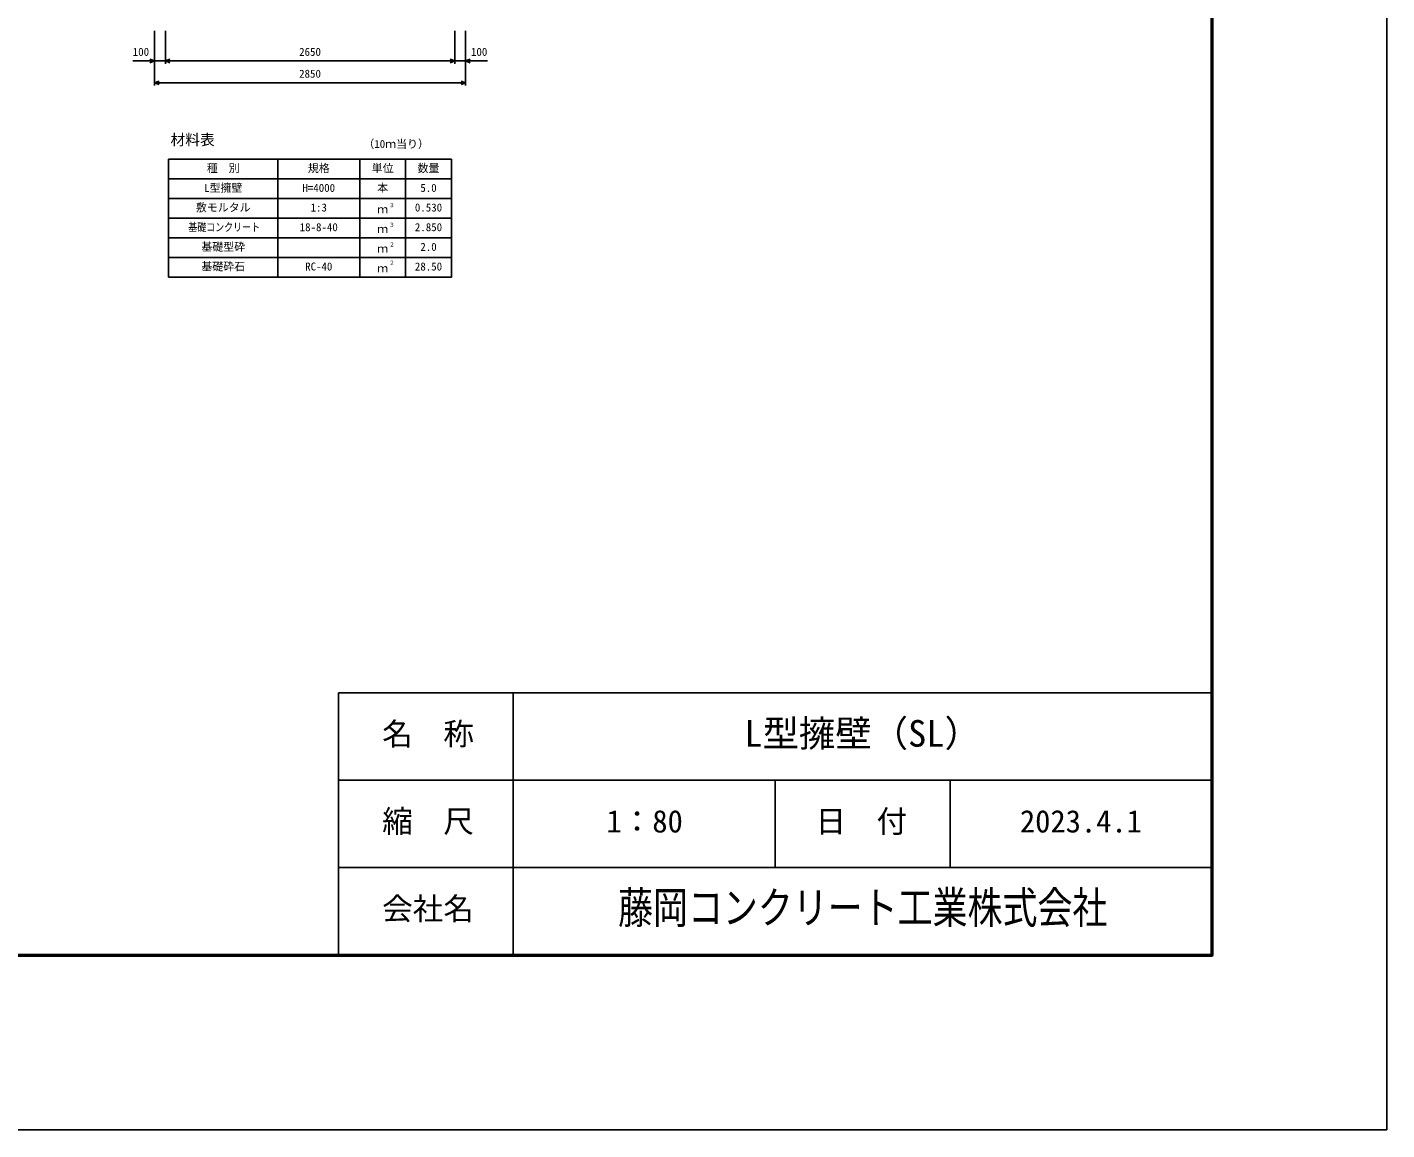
# Model space of a CAD drawing. Units: millimetres, scale not verified. Extents: x -67200 to 67200, y -23760 to 23760.
# Drawn here: x 54749 to 67200, y -23760 to -13666 of the extents above; entities that cross this region are included whole.
import ezdxf
from ezdxf.enums import TextEntityAlignment as Align

# ---------------------------------------------------------------- set-up
doc = ezdxf.new("R2010")
doc.units = ezdxf.units.MM
doc.header["$LTSCALE"] = 80
for name, color, linetype, lineweight in [('0-1_DIM', 7, 'Continuous', 25), ('0-2_Defpoints', 5, 'Continuous', 25), ('0-4_HYO', 3, 'Continuous', 25), ('0-5_HYO2', 4, 'Continuous', 25), ('0-8_TXT', 7, 'Continuous', 25), ('0-9_WAKU', 3, 'Continuous', 25), ('0-A_WAKU-LINE', 7, 'Continuous', 25)]:
    doc.layers.add(name, color=color, linetype=linetype, lineweight=lineweight)
doc.layers.add('0-B_WAKU-TXT', color=7, linetype='Continuous')
doc.styles.add('ＭＳ ゴシック', font='')
doc.styles.get('ＭＳ ゴシック').set_extended_font_data('MS Gothic')

msp = doc.modelspace()

# ---------------------------------------------------------------- linework, layer by layer
at = {"layer": '0-1_DIM'}
for p, q in [((55914.11, -14200.79), (55914.11, -13700.79)), ((56014.11, -14000.79), (56014.11, -13700.79)), ((58664.11, -14000.79), (58664.11, -13700.79)), ((58664.11, -14000.79), (58664.11, -13700.79)), ((58764.11, -14200.79), (58764.11, -13700.79)), ((55714.56, -13975.79), (55914.11, -13975.79)), ((56014.11, -13975.79), (55914.11, -13975.79)), ((58664.11, -13975.79), (56014.11, -13975.79)), ((58764.11, -13975.79), (58664.11, -13975.79)), ((58963.65, -13975.79), (58764.11, -13975.79)), ((58764.11, -14175.79), (55914.11, -14175.79))]:
    msp.add_line(p, q, dxfattribs=at)
for points in [[(55871.82, -13960.4), (55914.11, -13975.79), (55871.82, -13991.18)], [(56056.39, -13960.4), (56014.11, -13975.79), (56056.39, -13991.18)], [(58621.82, -13960.4), (58664.11, -13975.79), (58621.82, -13991.18)], [(58806.39, -13960.4), (58764.11, -13975.79), (58806.39, -13991.18)], [(55956.39, -14160.4), (55914.11, -14175.79), (55956.39, -14191.18)], [(58721.82, -14160.4), (58764.11, -14175.79), (58721.82, -14191.18)]]:
    msp.add_lwpolyline(points, dxfattribs=at)
at = {"layer": '0-2_Defpoints'}
msp.add_lwpolyline([(0, -23760), (67200, -23760), (67200, 23760), (0, 23760)], close=True, dxfattribs=at)
at = {"layer": '0-4_HYO'}
for p, q in [((57044.11, -14875.79), (57044.11, -15955.79)), ((57794.11, -14875.79), (57794.11, -15955.79)), ((58214.11, -14875.79), (58214.11, -15955.79)), ((56044.11, -15055.79), (58634.11, -15055.79))]:
    msp.add_line(p, q, dxfattribs=at)
msp.add_lwpolyline([(56044.11, -15955.79), (58634.11, -15955.79), (58634.11, -14875.79), (56044.11, -14875.79)], close=True, dxfattribs=at)
at = {"layer": '0-5_HYO2'}
for p, q in [((56044.11, -15235.79), (58634.11, -15235.79)), ((56044.11, -15415.79), (58634.11, -15415.79)), ((56044.11, -15595.79), (58634.11, -15595.79)), ((56044.11, -15775.79), (58634.11, -15775.79))]:
    msp.add_line(p, q, dxfattribs=at)
at = {"layer": '0-9_WAKU'}
for p, q in [((57600, -19760), (65600, -19760)), ((57600, -22160), (57600, -19760))]:
    msp.add_line(p, q, dxfattribs=at)
at = {"layer": '0-9_WAKU', "lineweight": 50}
msp.add_lwpolyline([(1600, -22160), (65600, -22160), (65600, 22160), (1600, 22160)], close=True, dxfattribs=at)
at = {"layer": '0-A_WAKU-LINE'}
for p, q in [((59200, -22160), (59200, -19760)), ((57600, -20560), (65600, -20560)), ((61600, -21360), (61600, -20560)), ((63200, -21360), (63200, -20560)), ((57600, -21360), (65600, -21360))]:
    msp.add_line(p, q, dxfattribs=at)

# ---------------------------------------------------------------- texts
at = {"layer": '0-1_DIM', "style": 'ＭＳ ゴシック'}
for s, p in [('100', (55715.47, -13950.79)), ('2650', (57239.11, -13950.79)), ('100', (58812.75, -13950.79)), ('2850', (57239.11, -14150.79))]:
    msp.add_text(s, height=73.31, dxfattribs=at).set_placement(p, align=Align.BOTTOM_LEFT)
at = {"layer": '0-8_TXT', "style": 'ＭＳ ゴシック'}
for s, height, p in [('材料表', 98.97, (56060.77, -14775.79)), ('（10ｍ当り）', 73.31, (57827.44, -14794.13)), ('種\u3000別', 73.31, (56394.11, -15015.79)), ('規格', 73.31, (57319.11, -15015.79)), ('単位', 73.31, (57904.11, -15015.79)), ('数量', 73.31, (58324.11, -15015.79)), ('L型擁壁', 73.31, (56369.11, -15195.79)), ('H=4000', 73.31, (57269.11, -15195.79)), ('本', 73.31, (57954.11, -15195.79)), ('5.0', 73.31, (58349.11, -15195.79)), ('敷モルタル', 73.31, (56294.11, -15375.79)), ('1:3', 73.31, (57344.11, -15375.79)), ('ｍ', 73.31, (57954.11, -15392.46)), ('３', 36.66, (58063.34, -15325.18)), ('0.530', 73.31, (58299.11, -15375.79)), ('18-8-40', 73.31, (57244.11, -15555.79)), ('ｍ', 73.31, (57954.11, -15572.46)), ('３', 36.66, (58063.34, -15505.18)), ('2.850', 73.31, (58299.11, -15555.79)), ('基礎型砕', 73.31, (56344.11, -15735.79)), ('ｍ', 73.31, (57954.11, -15752.46)), ('２', 36.66, (58063.34, -15685.18)), ('2.0', 73.31, (58349.11, -15735.79)), ('基礎砕石', 73.31, (56344.11, -15915.79)), ('２', 36.66, (58063.34, -15851.85)), ('RC-40', 73.31, (57294.11, -15915.79)), ('ｍ', 73.31, (57954.11, -15932.46)), ('28.50', 73.31, (58299.11, -15915.79))]:
    msp.add_text(s, height=height, dxfattribs=at).set_placement(p, align=Align.BOTTOM_LEFT)
at = {"layer": '0-8_TXT', "style": 'ＭＳ ゴシック', "width": 0.8}
msp.add_text('基礎コンクリート', height=73.31, dxfattribs=at).set_placement((56224.11, -15555.79), align=Align.BOTTOM_LEFT)
at = {"layer": '0-B_WAKU-TXT', "style": 'ＭＳ ゴシック'}
for s, height, p in [('名\u3000称', 205.3, (57999.62, -20300)), ('L型擁壁（SL）', 244.4, (61316.67, -20326.67)), ('縮\u3000尺', 205.3, (57999.62, -21100)), ('1：80', 205.3, (60053.99, -21100)), ('日\u3000付', 205.3, (61967.56, -21100)), ('2023.4.1', 205.3, (63840, -21100)), ('会社名', 205.3, (57999.62, -21900))]:
    msp.add_text(s, height=height, dxfattribs=at).set_placement(p, align=Align.BOTTOM_LEFT)
at = {"layer": '0-B_WAKU-TXT', "style": 'ＭＳ ゴシック', "width": 0.8}
msp.add_text('藤岡コンクリート工業株式会社', height=293.3, dxfattribs=at).set_placement((60160, -21960), align=Align.BOTTOM_LEFT)

doc.saveas('drawing.dxf')
